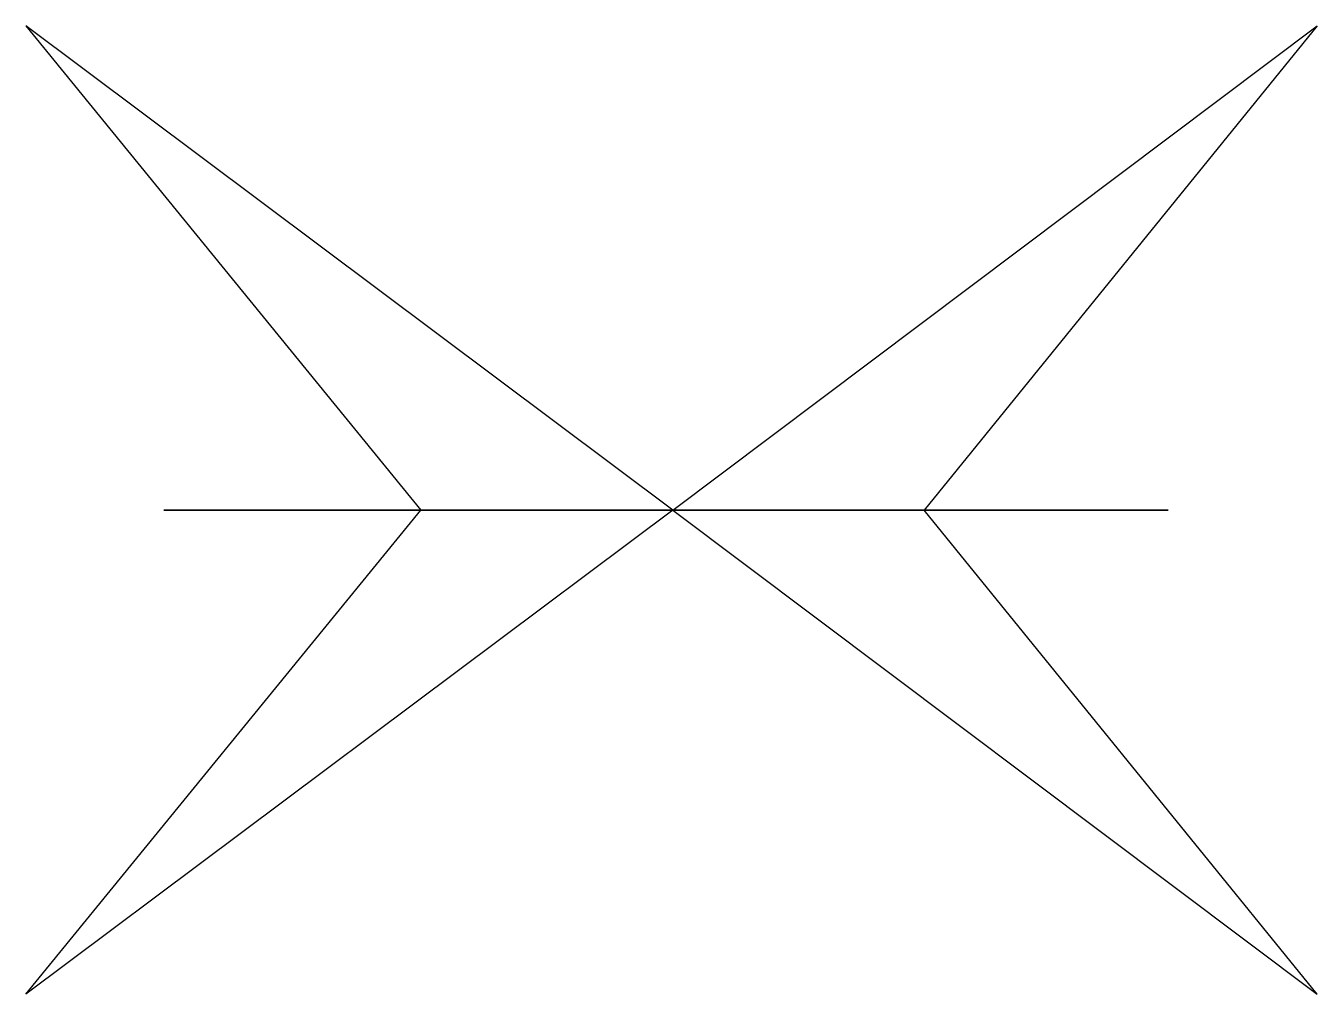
# Model space of a CAD drawing. Header units: metres. Extents: x -0.1 to 0.1, y -0.075 to 0.075.
import ezdxf

# ---------------------------------------------------------------- set-up
doc = ezdxf.new("R2010")
doc.units = ezdxf.units.M

msp = doc.modelspace()

# ---------------------------------------------------------------- linework, layer by layer
at = {"layer": 'Bolt'}
for points in [[(-0.03884, -0.00004, -0.22079), (0.00023, -0.00004, 0.4), (-0.1, 0.075, -0.4)], [(0.03912, -0.00004, -0.22079), (0.00023, -0.00004, 0.4), (0.1, 0.075, -0.4)], [(-0.03884, -0.00004, -0.22079), (0.00023, -0.00004, 0.4), (-0.1, -0.075, -0.4)], [(0.07691, -0.00004, -0.22079), (-0.00087, -0.00004, -0.29839), (-0.07864, -0.00004, -0.22079), (-0.00087, -0.00004, 0.4)], [(0.03912, -0.00004, -0.22079), (0.00023, -0.00004, 0.4), (0.1, -0.075, -0.4)]]:
    msp.add_3dface(points, dxfattribs=at)

doc.saveas('drawing.dxf')
